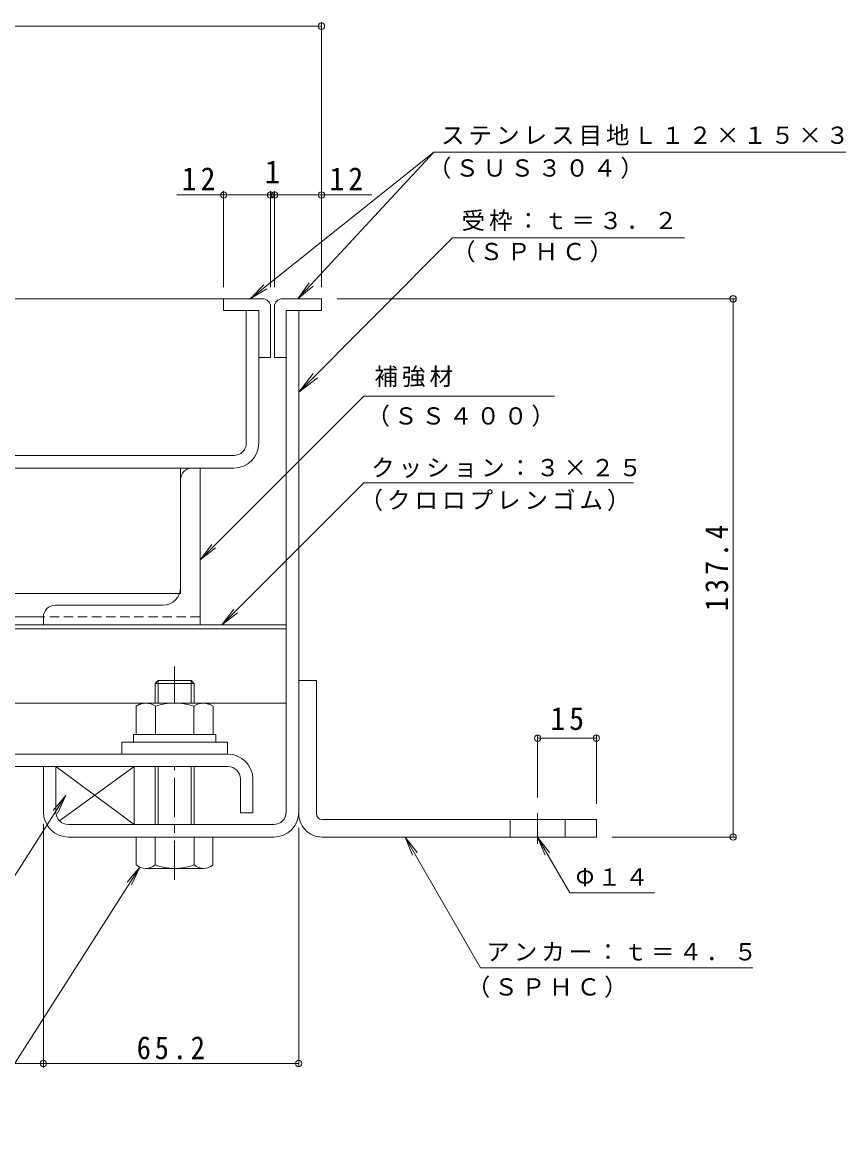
# Model space of a CAD drawing. Units: millimetres on the paper, enlarged 10 times, with parts at other scales. Extents: x -2685 to 2789, y -1962 to 1706.
# Drawn here: x 1738 to 2789, y 255 to 1676 of the extents above; entities that cross this region are included whole.
import ezdxf
from ezdxf.enums import TextEntityAlignment as Align

# ---------------------------------------------------------------- set-up
doc = ezdxf.new("R2010")
doc.units = ezdxf.units.MM
doc.header["$LTSCALE"] = 10
doc.header["$PDMODE"] = 32
doc.header["$PDSIZE"] = 8
doc.linetypes.add('CHAIN1', pattern=[8, 5, -1, 1, -1])
doc.linetypes.add('DASHED1', pattern=[1.8, 1.2, -0.6])
for name, color, linetype, lineweight in [('D-1', 2, 'Continuous', 9), ('D-2', 3, 'Continuous', 9), ('D-3', 4, 'Continuous', 9), ('D-5', 7, 'Continuous', 9), ('D-6', 6, 'Continuous', 9), ('D-7', 5, 'Continuous', 5), ('D-8', 5, 'Continuous', 5), ('D-9', 134, 'Continuous', 5), ('D-A', 3, 'Continuous', 9), ('D-B', 6, 'Continuous', 9), ('D-E', 3, 'Continuous', 9), ('D-F', 7, 'Continuous', 9)]:
    doc.layers.add(name, color=color, linetype=linetype, lineweight=lineweight)
doc.styles.add('ＭＳ ゴシック', font='')
doc.styles.get('ＭＳ ゴシック').set_extended_font_data('MS Gothic')

msp = doc.modelspace()

# ---------------------------------------------------------------- linework, layer by layer
at = {"layer": 'D-1'}
for p, q in [((2074.84, 667.91), (2074.84, 1307.91)), ((2090.84, 1307.91), (2074.84, 1307.91)), ((2090.84, 667.91), (2090.84, 1307.91)), ((1780.84, 667.91), (1780.84, 725.91)), ((2058.84, 651.91), (1796.84, 651.91)), ((1796.84, 635.91), (1907.34, 635.91)), ((2058.84, 635.91), (1957.34, 635.91))]:
    msp.add_line(p, q, dxfattribs=at)
msp.add_lwpolyline([(1764.84, 667.91), (1764.84, 725.91), (1780.84, 725.91)], dxfattribs=at)
for centre, radius, start, end in [((1796.84, 667.91), 32, 180, 270), ((1796.84, 667.91), 16, 180, 270), ((2058.84, 667.91), 16, 270, 0), ((2058.84, 667.91), 32, 270, 0)]:
    msp.add_arc(centre, radius, start, end, dxfattribs=at)
at = {"layer": 'D-2'}
for p, q in [((2023.84, 1138.91), (2023.84, 1307.91)), ((2039.84, 1307.91), (2023.84, 1307.91)), ((2039.84, 1138.91), (2039.84, 1307.91)), ((2007.84, 1122.91), (419.84, 1122.91)), ((419.84, 1106.91), (2007.84, 1106.91))]:
    msp.add_line(p, q, dxfattribs=at)
for radius in [32, 16]:
    msp.add_arc((2007.84, 1138.91), radius, 270, 0, dxfattribs=at)
at = {"layer": 'D-3'}
for p, q in [((1994.84, 1322.91), (419.84, 1322.91)), ((1994.84, 1322.91), (1994.84, 1307.91)), ((2044.84, 1322.91), (1994.84, 1322.91)), ((2069.84, 1322.91), (2119.84, 1322.91)), ((2119.84, 1322.91), (2119.84, 1307.91)), ((1994.84, 1307.91), (2039.84, 1307.91)), ((2039.84, 1307.91), (2039.84, 1247.91)), ((2054.84, 1312.91), (2054.84, 1247.91)), ((2059.84, 1312.91), (2059.84, 1247.91)), ((2119.84, 1307.91), (2074.84, 1307.91)), ((2074.84, 1247.91), (2074.84, 1307.91)), ((2039.84, 1247.91), (2054.84, 1247.91)), ((2074.84, 1247.91), (2059.84, 1247.91))]:
    msp.add_line(p, q, dxfattribs=at)
for centre, start, end in [((2044.84, 1312.91), 0, 90), ((2069.84, 1312.91), 90, 180)]:
    msp.add_arc(centre, 10, start, end, dxfattribs=at)
at = {"layer": 'D-5'}
for p, q in [((2263.38, 1510.31), (2028.74, 1322.91)), ((2263.38, 1510.31), (2089.87, 1322.91)), ((2263.38, 1510.31), (2789.23, 1510.31)), ((2287.23, 1400.95), (2090.84, 1203.88)), ((2287.23, 1400.95), (2583.57, 1400.95)), ((2028.75, 1322.91), (2046.08, 1340.93)), ((2089.87, 1322.91), (2104.31, 1343.31)), ((2089.87, 1322.91), (2109.1, 1338.88)), ((2028.75, 1322.91), (2050.15, 1335.83)), ((2090.84, 1203.88), (2109.06, 1227.71)), ((2090.84, 1203.88), (2114.6, 1222.18)), ((2417.33, 1198.66), (2173.78, 1198.66)), ((2173.78, 1087.9), (1992.79, 906.91)), ((2173.78, 1087.9), (2518.32, 1087.9)), ((1964.84, 989.72), (1984.67, 1004.94)), ((1992.79, 906.91), (2008.01, 926.75)), ((1992.79, 906.91), (2012.62, 922.13)), ((1641.6, 450.78), (1793.32, 688.89)), ((1793.32, 688.89), (1777.25, 669.74)), ((1793.32, 688.89), (1782.76, 666.23)), ((2226.61, 635.91), (2236.17, 612.81)), ((2226.61, 635.91), (2323.02, 468.92)), ((2226.61, 635.91), (2241.83, 616.07)), ((2395.84, 635.91), (2405.4, 612.81)), ((2395.84, 635.91), (2411.06, 616.07)), ((2395.84, 635.91), (2436.95, 564.7)), ((1669.38, 254.78), (1887.79, 597.53)), ((1887.79, 597.53), (1871.72, 578.38)), ((1887.79, 597.53), (1877.22, 574.88)), ((2436.95, 564.7), (2545, 564.7)), ((2323.02, 468.92), (2670.46, 468.92))]:
    msp.add_line(p, q, dxfattribs=at)
msp.add_lwpolyline([(2173.78, 1198.66), (1964.84, 989.72), (1980.06, 1009.56)], dxfattribs=at)
at = {"layer": 'D-6'}
for p, q in [((2074.84, 1216.9), (2074.84, 1201.9)), ((419.84, 906.91), (2074.84, 906.91)), ((419.84, 901.91), (2074.84, 901.91)), ((1319.72, 806.91), (1889.84, 806.91)), ((1974.84, 806.91), (2074.84, 806.91)), ((1780.84, 725.91), (1780.84, 667.91)), ((1785.35, 656.76), (1880.84, 725.91))]:
    msp.add_line(p, q, dxfattribs=at)
msp.add_lwpolyline([(1796.84, 651.91), (1880.84, 651.91), (1880.84, 725.91), (1780.84, 725.91), (1880.84, 651.91)], dxfattribs=at)
at = {"layer": 'D-7', "linetype": 'CHAIN1'}
for p, q in [((1932.34, 806.91), (1932.34, 853.57)), ((1932.34, 581.52), (1932.34, 725.91))]:
    msp.add_line(p, q, dxfattribs=at)
at = {"layer": 'D-7'}
for p, q in [((1911.4, 835.91), (1907.34, 831.85)), ((1957.34, 831.85), (1907.34, 831.85)), ((1907.34, 806.91), (1907.34, 831.85)), ((1953.28, 835.91), (1911.4, 835.91)), ((1911.4, 806.91), (1911.4, 835.91)), ((1953.28, 835.91), (1957.34, 831.85)), ((1953.28, 806.91), (1953.28, 835.91)), ((1957.34, 831.85), (1957.34, 808.41)), ((1957.34, 831.85), (1957.34, 806.91)), ((1907.34, 725.91), (1907.34, 651.91)), ((1911.4, 651.91), (1911.4, 725.91)), ((1953.28, 651.91), (1953.28, 725.91)), ((1957.34, 725.91), (1957.34, 651.91)), ((1981.34, 635.91), (1883.34, 635.91)), ((1883.34, 600.38), (1883.34, 635.91)), ((1907.34, 635.91), (1907.34, 600.38)), ((1957.34, 635.91), (1957.34, 600.38)), ((1981.34, 600.38), (1981.34, 635.91)), ((1969.34, 595.91), (1895.34, 595.91))]:
    msp.add_line(p, q, dxfattribs=at)
at = {"layer": 'D-7', "color": 2, "lineweight": 9}
for p, q in [((1883.26, 803.11), (1889.84, 806.91)), ((1883.26, 803.11), (1883.26, 766.91)), ((1974.84, 806.91), (1889.84, 806.91)), ((1907.8, 803.11), (1907.8, 766.91)), ((1956.87, 803.11), (1956.87, 766.91))]:
    msp.add_line(p, q, dxfattribs=at)
at = {"layer": 'D-7', "color": 134}
for p, q in [((1864.84, 756.91), (1864.84, 741.91)), ((1864.84, 756.91), (1999.84, 756.91)), ((1999.84, 756.91), (1999.84, 741.91)), ((1864.84, 741.91), (1999.84, 741.91))]:
    msp.add_line(p, q, dxfattribs=at)
at = {"layer": 'D-7', "color": 6, "lineweight": 9}
for p, q in [((1879.84, 766.91), (1879.84, 756.91)), ((1879.84, 756.91), (1984.84, 756.91))]:
    msp.add_line(p, q, dxfattribs=at)
at = {"layer": 'D-7', "color": 2, "lineweight": 9}
msp.add_lwpolyline([(1974.84, 806.91), (1981.41, 803.11), (1981.41, 766.91), (1883.26, 766.91)], dxfattribs=at)
at = {"layer": 'D-7', "color": 6, "lineweight": 9}
msp.add_lwpolyline([(1879.84, 766.91), (1984.84, 766.91), (1984.84, 756.91)], dxfattribs=at)
at = {"layer": 'D-7', "color": 2, "lineweight": 9}
for centre, radius, start, end in [((1897.74, 778.03), 28.97, 94.38438, 120), ((1894.76, 782.71), 24.21, 57.42749, 88.18784), ((1932.34, 725.7), 81.2, 72.41188, 107.5881), ((1969.91, 782.71), 24.21, 91.81215, 122.57249), ((1966.93, 778.03), 28.97, 59.99998, 85.6156)]:
    msp.add_arc(centre, radius, start, end, dxfattribs=at)
at = {"layer": 'D-7'}
for centre, radius, start, end in [((1895.34, 614.24), 18.33, 229.1022, 310.89809), ((1932.34, 667.99), 72.08, 249.70546, 290.29454), ((1969.34, 614.24), 18.33, 229.10191, 310.8978)]:
    msp.add_arc(centre, radius, start, end, dxfattribs=at)
at = {"layer": 'D-8'}
for p, q in [((419.84, 1106.91), (1964.84, 1106.91)), ((1964.84, 1106.91), (1964.84, 916.91)), ((1764.84, 916.91), (387.34, 916.91))]:
    msp.add_line(p, q, dxfattribs=at)
at = {"layer": 'D-8', "linetype": 'DASHED1'}
msp.add_line((1964.84, 916.91), (1764.84, 916.91), dxfattribs=at)
at = {"layer": 'D-9'}
for p, q in [((1954.84, 1106.91), (1964.84, 1106.91)), ((1964.84, 906.91), (1964.84, 1106.91)), ((1939.84, 1091.91), (1939.84, 954.41)), ((1917.34, 931.91), (1779.84, 931.91)), ((1764.84, 916.91), (1764.84, 906.91)), ((1764.84, 906.91), (1964.84, 906.91))]:
    msp.add_line(p, q, dxfattribs=at)
for centre, radius, start, end in [((1954.84, 1091.91), 15, 90, 180), ((1917.34, 954.41), 22.5, 270, 0), ((1779.84, 916.91), 15, 90, 180)]:
    msp.add_arc(centre, radius, start, end, dxfattribs=at)
at = {"layer": 'D-A'}
for p, q in [((2000.34, 741.91), (419.84, 741.91)), ((419.84, 725.91), (2000.34, 725.91)), ((2016.34, 709.91), (2016.34, 666.91)), ((2032.34, 709.91), (2032.34, 666.91)), ((2016.34, 666.91), (2032.34, 666.91))]:
    msp.add_line(p, q, dxfattribs=at)
for radius in [32, 16]:
    msp.add_arc((2000.34, 709.91), radius, 0, 90, dxfattribs=at)
at = {"layer": 'D-B', "color": 4}
for p in [(1939.84, 1106.91), (1334, 946.91)]:
    msp.add_line(p, (1939.84, 946.91), dxfattribs=at)
msp.add_lwpolyline([(1939.84, 1106.91), (1334, 1106.91), (1334, 946.91)], dxfattribs=at)
at = {"layer": 'D-E'}
for p, q in [((2090.84, 835.91), (2090.84, 667.91)), ((2090.84, 835.91), (2113.34, 835.91)), ((2113.34, 665.91), (2113.34, 835.91)), ((2120.84, 658.41), (2470.84, 658.41)), ((2360.84, 635.91), (2360.84, 658.41)), ((2430.84, 635.91), (2430.84, 658.41)), ((2470.84, 658.41), (2470.84, 635.91)), ((2470.84, 635.91), (2120.84, 635.91))]:
    msp.add_line(p, q, dxfattribs=at)
at = {"layer": 'D-E', "linetype": 'CHAIN1'}
msp.add_line((2395.84, 627.17), (2395.84, 666.62), dxfattribs=at)
at = {"layer": 'D-E'}
for radius, start in [(30, 176.17647), (7.5, 180.00027)]:
    msp.add_arc((2120.84, 665.91), radius, start, 270, dxfattribs=at)
at = {"layer": 'D-F'}
for p, q in [((2119.84, 1670.89), (359.38, 1670.89)), ((2119.84, 1337.91), (2119.84, 1675.89)), ((1935.27, 1455.53), (2054.84, 1455.53)), ((1994.84, 1337.91), (1994.84, 1460.53)), ((2054.84, 1337.91), (2054.84, 1460.53)), ((2054.84, 1455.53), (2059.84, 1455.53)), ((2059.84, 1337.91), (2059.84, 1460.53)), ((2059.84, 1455.53), (2184.19, 1455.53)), ((2648.46, 1322.91), (2139.84, 1322.91)), ((2645.46, 635.91), (2645.46, 1322.91)), ((2395.84, 765.16), (2395.84, 686.62)), ((2395.84, 762.16), (2470.84, 762.16)), ((2470.84, 765.16), (2470.84, 678.41)), ((1764.83, 652.91), (1764.83, 342.01)), ((2090.84, 344.01), (2090.84, 647.91)), ((2648.46, 635.91), (2490.84, 635.91)), ((1764.83, 347.01), (416.06, 347.01)), ((1764.83, 347.01), (2090.84, 347.01))]:
    msp.add_line(p, q, dxfattribs=at)
for p in [(2119.84, 1670.89), (1994.84, 1455.53), (2054.84, 1455.53), (2059.84, 1455.53), (2119.84, 1455.53), (2645.46, 1322.91), (2395.84, 762.16), (2470.84, 762.16), (2645.46, 635.91), (1764.83, 347.01), (2090.84, 347.01)]:
    msp.add_point(p, dxfattribs=at)

# ---------------------------------------------------------------- texts
at = {"layer": 'D-5', "char_height": 21.99, "attachment_point": 7, "style": 'ＭＳ ゴシック'}
for s, insert in [('\\T1.17;ステンレス目地Ｌ１２×１５×３', (2272.58, 1518.47)), ('\\T1.17;（ＳＵＳ３０４）', (2255.74, 1476.03)), ('\\T1.17;受枠：ｔ＝３．２', (2298.73, 1409.51)), ('\\T1.17;（ＳＰＨＣ）', (2286.57, 1369.36)), ('\\T1.17;補強材', (2187.53, 1210.14)), ('\\T1.17;（ＳＳ４００）', (2177.33, 1159.62)), ('\\T1.17;クッション：３×２５', (2183.33, 1094.23)), ('\\T1.17;（クロロプレンゴム）', (2168.51, 1052.13)), ('\\T1.17;Φ１４', (2444.25, 573.22)), ('\\T1.17;アンカー：ｔ＝４．５', (2330.32, 477.44)), ('\\T1.17;（ＳＰＨＣ）', (2305.34, 430.84))]:
    msp.add_mtext(s, dxfattribs=dict(at, insert=insert))
at = {"layer": 'D-F', "color": 2, "style": 'ＭＳ ゴシック'}
msp.add_text('1', height=29.33, dxfattribs=at).set_placement((2047.34, 1461.53), align=Align.BOTTOM_LEFT)
at = {"layer": 'D-F', "color": 2, "char_height": 29.33, "attachment_point": 7, "style": 'ＭＳ ゴシック'}
for s, insert in [('\\T1.27;\\W0.95;12', (1941.37, 1461.53)), ('\\T1.27;\\W0.95;12', (2130.11, 1461.53)), ('\\T1.27;\\W0.95;15', (2412.09, 772.16)), ('\\T1.28;\\W0.9;65.2', (1884.08, 352.01))]:
    msp.add_mtext(s, dxfattribs=dict(at, insert=insert))
at = {"layer": 'D-F', "color": 2, "insert": (2639.46, 924.41), "char_height": 29.33, "attachment_point": 7, "rotation": 90, "style": 'ＭＳ ゴシック'}
msp.add_mtext('\\T1.28;\\W0.9;137.4', dxfattribs=at)

doc.saveas('drawing.dxf')
